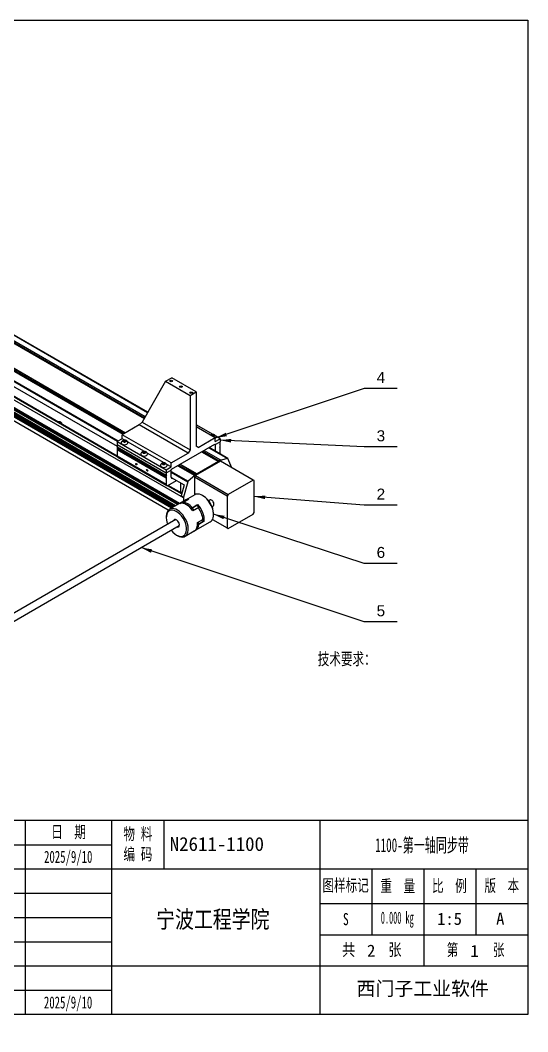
# Model space of a CAD drawing. Header units: millimetres. Extents: x 0 to 415, y 0 to 292.
# Drawn here: x 268.6 to 415, y 0 to 292 of the extents above; entities that cross this region are included whole.
import ezdxf
from ezdxf import colors
from ezdxf.entities.mleader import LeaderData, LeaderLine
from ezdxf.enums import TextEntityAlignment as Align
from ezdxf.math import Vec2, Vec3

# ---------------------------------------------------------------- set-up
doc = ezdxf.new("R2010")
doc.units = ezdxf.units.MM
for name, color, linetype in [('1113-内六角平圆头螺钉-GB', 7, 'Continuous'), ('1114-联轴器COUPLING', 7, 'Continuous'), ('1121-安装板', 7, 'Continuous'), ('1122-轴', 7, 'Continuous'), ('Default', 7, 'Continuous'), ('LHBT10-S1000-1', 7, 'Continuous'), ('WGB10-4', 7, 'Continuous'), ('WGB10-5(B1)', 7, 'Continuous'), ('图框', 7, 'Continuous')]:
    doc.layers.add(name, color=color, linetype=linetype)
doc.styles.add('MtXpl_', font='SimSun.ttf')
doc.styles.add('SEACAD_Arial', font='arial.ttf')

# ---------------------------------------------------------------- blocks, each defined once
blk = doc.blocks.new('_DOT')
at = {"color": 0}
blk.add_line((0, 0), (-1, 0), dxfattribs=at)
at = {"color": 0, "const_width": 0.333}
blk.add_lwpolyline([(-0.1665, 0, 1), (0.1665, 0, 1)], format="xyb", close=True, dxfattribs=at)

msp = doc.modelspace()

# ---------------------------------------------------------------- hatches: boundary and pattern name
at = {"layer": 'Default', "linetype": 'Continuous'}
for points in [[(327.84, 172.93), (325, 171.42), (328.18, 171.93)], [(329.43, 171.15), (326.23, 170.76), (329.38, 170.09)], [(339.27, 154.79), (336.06, 154.51), (339.18, 153.74)], [(327.5, 148.95), (324.32, 149.43), (327.17, 147.94)], [(306.63, 139.26), (303.45, 139.76), (306.29, 138.25)]]:
    msp.add_hatch(color=7, dxfattribs=at).paths.add_polyline_path(points)

# ---------------------------------------------------------------- linework, layer by layer
at = {"layer": '1113-内六角平圆头螺钉-GB', "color": 7, "linetype": 'Continuous'}
for p, q in [((298.32, 170.38), (298.41, 170.58)), ((298.56, 170.24), (298.32, 170.38)), ((298.41, 170.33), (298.41, 170.58)), ((298.74, 170.33), (298.74, 170.63)), ((298.74, 170.63), (298.99, 170.49)), ((298.99, 170.49), (298.9, 170.29)), ((323.82, 172.11), (323.87, 172.21)), ((323.87, 172.09), (323.87, 172.21)), ((324.2, 171.96), (324.2, 172.26)), ((324.2, 172.26), (324.44, 172.12)), ((324.44, 172.12), (324.36, 171.93)), ((303.98, 167.12), (304.07, 167.31)), ((304.22, 166.98), (303.98, 167.12)), ((304.07, 167.07), (304.07, 167.31)), ((304.4, 167.06), (304.4, 167.36)), ((304.4, 167.36), (304.65, 167.22)), ((304.65, 167.22), (304.56, 167.03)), ((309.63, 163.85), (309.72, 164.04)), ((309.88, 163.71), (309.63, 163.85)), ((309.72, 163.8), (309.72, 164.04)), ((310.06, 163.8), (310.06, 164.1)), ((310.06, 164.1), (310.3, 163.96)), ((310.3, 163.96), (310.21, 163.76))]:
    msp.add_line(p, q, dxfattribs=at)
for centre, radius, start, end in [((298.36, 172.01), 1.43, 272.0085, 285.5794), ((298.48, 170.95), 0.681, 264.4014, 293.1865), ((298.51, 171.67), 1.43, 272.0102, 285.5777), ((299.12, 170.7), 0.534, 224.645, 241.7792), ((323.82, 173.64), 1.43, 272.0085, 285.5794), ((323.93, 172.59), 0.681, 286.5372, 293.1865), ((324.58, 172.34), 0.534, 224.645, 241.7792), ((323.97, 173.31), 1.43, 282.165, 285.5777), ((304.02, 168.74), 1.43, 272.0085, 285.5794), ((304.13, 167.69), 0.681, 264.4014, 293.1865), ((304.17, 168.41), 1.43, 272.0102, 285.5777), ((304.78, 167.44), 0.534, 224.645, 241.7792), ((309.67, 165.48), 1.43, 272.0085, 285.5794), ((309.79, 164.42), 0.681, 264.4014, 293.1865), ((309.83, 165.14), 1.43, 272.0102, 285.5777), ((310.44, 164.17), 0.534, 224.645, 241.7792)]:
    msp.add_arc(centre, radius, start, end, dxfattribs=at)
for centre, major_axis, start_param, end_param in [((318.45, 174.89), (-0.95, 0), 2.7908, 3.13973), ((324.11, 172.07), (0.459, 0), 0, 2.689057), ((324.11, 172.07), (0.346, 0), 1.308997, 2.356195), ((298.65, 169.99), (-0.95, 0), 0.000729, 3.13973), ((298.65, 170.44), (0.346, 0), 2.356195, 3.403392), ((298.65, 170.44), (-0.346, 0), 0.261799, 1.308997), ((298.65, 170.44), (0.346, 0), 1.308997, 2.356195), ((298.65, 170.44), (-0.346, 0), 1.308997, 2.356195), ((298.65, 170.44), (0.346, 0), 0.261799, 1.308997), ((298.65, 170.44), (-0.346, 0), 2.356195, 3.403392), ((324.11, 172.07), (0.346, 0), 2.356195, 2.804027), ((324.11, 172.07), (0.346, 0), 0.261799, 1.308997), ((324.11, 172.07), (-0.346, 0), 1.908362, 2.356195), ((324.11, 172.07), (0.459, 0), 5.164924, 6.283185), ((324.11, 172.07), (-0.346, 0), 2.356195, 3.403392), ((324.11, 171.62), (-0.95, 0), 2.410317, 3.13973), ((304.31, 166.72), (-0.95, 0), 0.000729, 3.13973), ((304.31, 167.17), (0.346, 0), 2.356195, 3.403392), ((304.31, 167.17), (-0.346, 0), 0.261799, 1.308997), ((304.31, 167.17), (0.346, 0), 1.308997, 2.356195), ((304.31, 167.17), (-0.346, 0), 1.308997, 2.356195), ((304.31, 167.17), (0.346, 0), 0.261799, 1.308997), ((304.31, 167.17), (-0.346, 0), 2.356195, 3.403392), ((309.97, 163.9), (0.346, 0), 2.356195, 3.403392), ((309.97, 163.9), (-0.346, 0), 0.261799, 1.308997), ((309.97, 163.9), (0.346, 0), 1.308997, 2.356195), ((309.97, 163.9), (-0.346, 0), 1.308997, 2.356195), ((309.97, 163.9), (0.346, 0), 0.261799, 1.308997), ((309.97, 163.9), (-0.346, 0), 2.356195, 3.403392), ((309.97, 163.45), (-0.95, 0), 0.000729, 3.13973)]:
    msp.add_ellipse(centre, major_axis=major_axis, ratio=0.57735, start_param=start_param, end_param=end_param, dxfattribs=at)
for centre in [(298.65, 170.44), (304.31, 167.17), (309.97, 163.9)]:
    msp.add_ellipse(centre, major_axis=(0.459, 0), ratio=0.57735, dxfattribs=at)
for points, knots in [([(319.39, 174.88), (319.4, 174.91), (319.41, 175.01), (319.37, 175.12), (319.33, 175.2)], [0, 0, 0, 0, 0.0411098, 0.2100773, 0.2100773, 0.2100773, 0.2100773]), ([(323.92, 172.39), (323.84, 172.37), (323.73, 172.35), (323.61, 172.29), (323.57, 172.27)], [0, 0, 0, 0, 0.1865637, 0.3180267, 0.3180267, 0.3180267, 0.3180267]), ([(325.05, 171.62), (325.05, 171.64), (325.07, 171.74), (325, 171.93), (324.85, 172.14), (324.64, 172.29), (324.36, 172.39), (324.09, 172.41), (323.96, 172.39), (323.92, 172.39)], [0, 0, 0, 0, 0.04111, 0.210492, 0.36665, 0.530048, 0.720651, 0.942199, 1, 1, 1, 1]), ([(298.47, 170.75), (298.39, 170.74), (298.22, 170.7), (297.97, 170.56), (297.79, 170.34), (297.7, 170.13), (297.71, 170.02), (297.72, 169.99)], [0, 0, 0, 0, 0.186564, 0.462728, 0.695587, 0.917021, 1, 1, 1, 1]), ([(299.6, 169.98), (299.6, 170.01), (299.61, 170.11), (299.54, 170.3), (299.4, 170.5), (299.18, 170.66), (298.9, 170.76), (298.64, 170.78), (298.5, 170.76), (298.47, 170.75)], [0, 0, 0, 0, 0.04111, 0.210492, 0.36665, 0.530048, 0.720651, 0.942199, 1, 1, 1, 1]), ([(304.12, 167.49), (304.04, 167.47), (303.87, 167.43), (303.63, 167.3), (303.44, 167.08), (303.36, 166.87), (303.37, 166.76), (303.37, 166.72)], [0, 0, 0, 0, 0.186564, 0.462728, 0.695587, 0.917021, 1, 1, 1, 1]), ([(305.25, 166.72), (305.26, 166.74), (305.27, 166.84), (305.2, 167.03), (305.05, 167.24), (304.84, 167.39), (304.56, 167.49), (304.3, 167.51), (304.16, 167.49), (304.12, 167.49)], [0, 0, 0, 0, 0.04111, 0.210492, 0.36665, 0.530048, 0.720651, 0.942199, 1, 1, 1, 1]), ([(309.78, 164.22), (309.7, 164.21), (309.53, 164.17), (309.28, 164.03), (309.1, 163.81), (309.02, 163.6), (309.03, 163.49), (309.03, 163.45)], [0, 0, 0, 0, 0.186564, 0.462728, 0.695587, 0.917021, 1, 1, 1, 1]), ([(310.91, 163.45), (310.91, 163.48), (310.93, 163.58), (310.86, 163.77), (310.71, 163.97), (310.5, 164.13), (310.22, 164.23), (309.95, 164.24), (309.81, 164.23), (309.78, 164.22)], [0, 0, 0, 0, 0.04111, 0.210492, 0.36665, 0.530048, 0.720651, 0.942199, 1, 1, 1, 1])]:
    msp.add_open_spline(points, degree=3, knots=knots, dxfattribs=at)
at = {"layer": '1114-联轴器COUPLING', "color": 7, "linetype": 'Continuous'}
for p, q in [((318.89, 155.02), (316.24, 153.49)), ((321.39, 154.65), (321.14, 154.8)), ((315.84, 153.26), (311.62, 150.82)), ((314.64, 152.51), (316.22, 153.42)), ((316.35, 153.48), (314.98, 152.69)), ((316.36, 153.48), (315, 152.7)), ((316.84, 153.53), (315.48, 152.74)), ((317.2, 153.7), (315.62, 152.79)), ((315.71, 152.67), (315.62, 152.61)), ((319.53, 151.97), (318.17, 151.19)), ((318.21, 151.29), (319.79, 152.21)), ((318.13, 151.29), (318.04, 151.23)), ((319.97, 151.26), (318.38, 150.35)), ((320.01, 151.38), (318.65, 150.59)), ((320.05, 151.19), (320.02, 151.18)), ((324.32, 149.29), (324.32, 149.58)), ((310.69, 148.76), (310.69, 148.47)), ((319.16, 144.79), (323.39, 147.23)), ((319.68, 147.01), (321.26, 147.92)), ((319.96, 146.42), (320.05, 146.47)), ((321.36, 147.91), (319.99, 147.12)), ((321.36, 147.27), (319.99, 146.48)), ((321.33, 147.21), (320.06, 146.48)), ((321.66, 147.39), (320.08, 146.47)), ((321.25, 148.09), (321.24, 148.08)), ((313.62, 143.4), (313.87, 143.25)), ((316.12, 143.03), (318.76, 144.56))]:
    msp.add_line(p, q, dxfattribs=at)
msp.add_arc((308.95, 148.77), 7.79, 30.8994, 31.1084, dxfattribs=at)
for centre, major_axis, start_param, end_param in [((321.14, 151.12), (2.25, -3.9), 0, 3.141593), ((316.51, 148.45), (-2.25, 3.9), 4.869469, 6.126106), ((315.06, 152.55), (0.08, -0.139), 2.96706, 3.557369), ((318.05, 151.73), (2.25, -3.9), 4.161605, 4.186573), ((316.82, 148.63), (-2.25, 3.9), 5.934119, 6.108652), ((315.52, 152.59), (-0.08, 0.139), 4.537856, 5.934119), ((316.91, 148.69), (-2.25, 3.9), 5.078908, 5.916666), ((313.35, 151.34), (2.25, -3.9), 1.528905, 1.563386), ((315.62, 152.65), (-0.08, 0.139), 4.537856, 5.34381), ((313.44, 151.4), (2.25, -3.9), 1.504754, 1.563386), ((318.09, 149.37), (2.25, -3.9), 2.984513, 3.141593), ((318.49, 149.6), (2.25, -3.9), 2.775073, 3.23046), ((316.43, 153.34), (0.08, -0.139), 2.96706, 3.141593), ((318.19, 149.42), (-2.25, 3.9), 5.934119, 6.108652), ((316.89, 153.38), (-0.08, 0.139), 5.587769, 5.934119), ((319.48, 151.88), (-0.08, 0.139), 5.061455, 5.651764), ((321.96, 148.27), (2.25, -3.9), 3.175091, 3.245688), ((318.19, 149.42), (-2.25, 3.9), 4.886922, 5.061455), ((318.49, 149.6), (-2.25, 3.9), 3.822271, 5.078908), ((321.39, 151.27), (2.07, -3.59), 0.785398, 2.356194), ((313.62, 146.78), (-2.07, 3.59), 0, 1.326838), ((313.87, 146.93), (-2.25, 3.9), 0, 0.785398), ((313.62, 146.78), (-2.07, 3.59), 1.814755, 6.283185), ((313.87, 146.93), (-2.25, 3.9), 2.356194, 6.283185), ((320.29, 147.34), (-2.25, 3.9), 0.00741, 0.110957), ((318.12, 151.09), (0.08, -0.139), 1.919862, 3.316126), ((318.21, 151.15), (0.08, -0.139), 2.510171, 3.141593), ((316.82, 148.63), (-2.25, 3.9), 4.886922, 5.061455), ((318.58, 150.52), (-0.08, 0.139), 4.396683, 4.886922), ((318.09, 149.37), (2.25, -3.9), 0.890118, 1.727876), ((319.95, 151.31), (0.08, -0.139), 0.349066, 1.745329), ((313.62, 146.78), (0.6, -1.04), 0, 3.727278), ((316.51, 148.45), (-2.25, 3.9), 3.141593, 4.031711), ((316.91, 148.69), (-2.25, 3.9), 3.052726, 3.822271), ((319.09, 150.44), (2.25, -3.9), -0.593743, -0.531009), ((319.88, 146.56), (-0.08, 0.139), 2.443461, 3.839724), ((319.88, 147.18), (0.08, -0.139), 0.872665, 1.303606), ((316.82, 148.63), (2.25, -3.9), 0.698132, 0.872665), ((319.97, 146.61), (-0.08, 0.139), 3.141593, 3.249415), ((321.24, 147.96), (0.08, -0.139), 0.872665, 2.268928), ((321.24, 147.35), (0.08, -0.139), 0.107823, 0.698132), ((318.19, 149.42), (2.25, -3.9), 0.698132, 0.872665), ((320.73, 151.44), (2.25, -3.9), -0.584656, -0.4901), ((313.62, 146.78), (0.6, -1.04), 5.6975, 6.283185)]:
    msp.add_ellipse(centre, major_axis=major_axis, ratio=0.57735, start_param=start_param, end_param=end_param, dxfattribs=at)
for points in [[(316.22, 153.42), (316.23, 153.41), (316.23, 153.39)], [(318.19, 151.29), (318.2, 151.29), (318.21, 151.29)], [(320.08, 146.47), (320.07, 146.48), (320.06, 146.48)]]:
    msp.add_open_spline(points, degree=2, dxfattribs=at)
at = {"layer": '1121-安装板', "color": 7, "linetype": 'Continuous'}
for p, q in [((310.5, 187.77), (303.71, 176.01)), ((310.5, 187.77), (312.27, 188.79)), ((310.5, 187.77), (317.57, 183.68)), ((319.34, 184.7), (312.27, 188.79)), ((317.57, 183.68), (319.34, 184.7)), ((319.34, 184.7), (319.34, 169.03)), ((317.57, 183.68), (317.57, 168.01)), ((302.86, 175.19), (303.71, 176.01)), ((303.71, 176.01), (317.57, 168.01)), ((302.86, 175.19), (297.95, 172.35)), ((297.95, 171.21), (297.95, 172.35)), ((312.09, 164.19), (297.95, 172.35)), ((317, 167.03), (302.86, 175.19)), ((324.2, 172.39), (319.34, 175.19)), ((319.34, 174.7), (324.82, 171.54)), ((297.95, 171.21), (296.53, 170.39)), ((296.53, 170.39), (296.53, 169.5)), ((296.53, 170.39), (310.68, 162.23)), ((296.53, 169.5), (310.68, 161.33)), ((298.74, 170.75), (297.95, 171.21)), ((304.4, 167.49), (299.53, 170.3)), ((312.23, 162.39), (324.68, 169.58)), ((319.9, 168.7), (324.82, 171.54)), ((324.68, 169.58), (324.82, 169.5)), ((324.82, 170.39), (324.82, 171.54)), ((324.82, 170.39), (326.23, 171.21)), ((324.82, 169.5), (326.23, 170.31)), ((326.23, 171.21), (324.99, 171.93)), ((326.23, 171.21), (326.23, 170.31)), ((310.05, 164.22), (305.19, 167.03)), ((312.09, 164.19), (317, 167.03)), ((317.57, 168.01), (317, 167.03)), ((319.9, 168.7), (319.34, 169.03)), ((312.09, 163.05), (310.84, 163.77)), ((312.09, 163.05), (312.09, 164.19)), ((310.68, 162.23), (312.09, 163.05)), ((310.68, 162.23), (310.68, 161.33)), ((310.68, 161.33), (312.09, 162.15)), ((312.09, 162.15), (312.23, 162.39))]:
    msp.add_line(p, q, dxfattribs=at)
for centre in [(312.09, 187.87), (314.92, 186.23), (317.9, 184.51)]:
    msp.add_ellipse(centre, major_axis=(0.413, 0), ratio=0.57735, dxfattribs=at)
at = {"layer": '1122-轴', "color": 7, "linetype": 'Continuous'}
for p, q in [((313.45, 147.84), (265.08, 119.91)), ((266.08, 118.18), (314.45, 146.11))]:
    msp.add_line(p, q, dxfattribs=at)
at = {"layer": 'Default', "color": 7, "linetype": 'Continuous'}
for p, q in [((270, 61), (270, 5)), ((310, 61), (310, 47)), ((235, 54), (295, 54)), ((235, 47), (415, 47)), ((385, 47), (385, 19)), ((235, 40), (295, 40)), ((355, 28), (415, 28))]:
    msp.add_line(p, q, dxfattribs=at)
for points in [[(367.81, 185.71), (325, 171.42)], [(377.34, 185.71), (367.81, 185.71)], [(367.81, 168.87), (326.23, 170.76)], [(377.34, 168.87), (367.81, 168.87)], [(367.81, 152.03), (336.06, 154.51)], [(377.34, 152.03), (367.81, 152.03)], [(367.81, 135.2), (324.32, 149.43)], [(367.81, 118.36), (303.45, 139.76)], [(377.34, 135.2), (367.81, 135.2)], [(377.34, 118.36), (367.81, 118.36)]]:
    msp.add_lwpolyline(points, dxfattribs=at)
at = {"layer": 'LHBT10-S1000-1', "color": 7, "linetype": 'Continuous'}
for p, q in [((154.09, 263.7), (304.28, 176.99)), ((154.21, 263.85), (304.37, 177.16)), ((154.25, 263.96), (304.43, 177.25)), ((154.68, 264.2), (304.64, 177.62)), ((156.7, 264.61), (305.32, 178.8)), ((305.34, 178.83), (156.77, 264.6)), ((147.34, 259.97), (298.52, 172.69)), ((147.77, 260.22), (298.95, 172.93)), ((147.93, 260.15), (298.97, 172.94)), ((145.22, 257.88), (296.64, 170.46)), ((145.32, 258.03), (296.82, 170.56)), ((147.21, 259.71), (298.23, 172.52)), ((147.29, 259.84), (298.38, 172.6)), ((145.42, 256.24), (296.53, 169)), ((315.62, 154.15), (143.94, 253.27)), ((296.56, 165.97), (144.86, 253.55)), ((296.53, 166.15), (145, 253.64)), ((296.53, 166.18), (145.05, 253.64)), ((314.52, 152.5), (144.5, 250.66)), ((313.95, 152.17), (144.5, 250)), ((313.39, 151.85), (144.5, 249.35)), ((313.25, 151.76), (144.5, 249.19)), ((313.03, 151.64), (144.5, 248.94)), ((312.89, 151.56), (144.5, 248.78)), ((312.68, 151.44), (144.5, 248.53)), ((312.54, 151.36), (144.5, 248.37)), ((313.32, 151.8), (144.58, 249.23)), ((312.96, 151.6), (144.58, 248.82)), ((312.61, 151.4), (144.58, 248.41)), ((314.17, 152.29), (144.72, 250.13)), ((314.41, 152.44), (145.14, 250.17)), ((311.26, 150.54), (143.94, 247.15)), ((312.33, 151.23), (144.5, 248.12)), ((312.19, 151.15), (144.5, 247.96)), ((312.26, 151.19), (144.58, 248)), ((320.9, 167.4), (325.77, 164.58)), ((321.09, 167.51), (325.9, 164.73)), ((321.2, 167.57), (325.94, 164.84)), ((321.62, 167.82), (326.36, 165.08)), ((322.99, 168.6), (328.39, 165.49)), ((328.45, 165.48), (323.02, 168.62)), ((314.29, 163.58), (319.03, 160.85)), ((314.72, 163.83), (319.45, 161.09)), ((314.74, 163.84), (319.62, 161.02)), ((325.77, 164.58), (319.62, 161.02)), ((325.94, 164.84), (325.9, 164.73)), ((326.36, 165.08), (325.94, 164.84)), ((326.41, 165.01), (326.36, 165.08)), ((326.39, 165.05), (326.5, 164.98)), ((328.39, 165.49), (326.5, 164.98)), ((329.58, 162.83), (328.48, 165.44)), ((312.09, 161.75), (317, 158.91)), ((312.09, 161.54), (316.91, 158.76)), ((314, 163.41), (318.89, 160.59)), ((314.15, 163.5), (318.98, 160.71)), ((319.03, 160.85), (318.98, 160.71)), ((319.45, 161.09), (319.03, 160.85)), ((319.49, 161.03), (319.45, 161.09)), ((315.14, 155.41), (311.17, 157.7)), ((315.15, 155.44), (311.2, 157.71)), ((312.1, 160.01), (315.83, 157.86)), ((314.81, 158.45), (314.81, 155.88)), ((315.83, 157.86), (314.94, 154.72)), ((316.91, 158.76), (315.65, 154.31)), ((318.89, 160.59), (317, 158.91)), ((315.1, 155.27), (311, 157.63)), ((314.81, 155.88), (315.21, 155.65)), ((315.65, 154.31), (314.94, 154.72)), ((315.62, 154.15), (315.62, 153.14))]:
    msp.add_line(p, q, dxfattribs=at)
for centre, major_axis, start_param, end_param in [((279.56, 175.54), (-1, 0), 2.928321, 4.92566), ((325.77, 164.74), (0.1, 0.173), 3.926991, 4.974188), ((326.54, 165.16), (0.1, 0.173), 2.879793, 3.665191), ((328.35, 165.31), (-0.1, -0.173), 2.728235, 3.665191), ((318.85, 160.72), (0.1, 0.173), 4.18879, 4.974188), ((319.62, 161.19), (0.1, 0.173), 2.879793, 3.926991), ((317.04, 158.78), (0.1, 0.173), 1.047198, 1.984154), ((315.98, 154.35), (-0.25, -0.433), 5.125747, 5.497787)]:
    msp.add_ellipse(centre, major_axis=major_axis, ratio=0.57735, start_param=start_param, end_param=end_param, dxfattribs=at)
at = {"layer": 'WGB10-4', "color": 7, "linetype": 'Continuous'}
for p, q in [((296.53, 169.5), (310.68, 161.33)), ((296.53, 169.5), (296.53, 168.76)), ((324.82, 169.5), (326.23, 170.31)), ((324.82, 169.5), (324.82, 167.58)), ((326.16, 169.46), (326.23, 169.58)), ((326.23, 169.41), (326.16, 169.46)), ((326.23, 169.58), (326.23, 170.31)), ((326.23, 169.25), (326.23, 169.41)), ((310.68, 160.6), (296.53, 168.76)), ((296.6, 168.72), (296.53, 168.6)), ((310.68, 160.43), (296.53, 168.6)), ((296.53, 168.6), (296.53, 168.44)), ((310.68, 160.27), (296.53, 168.44)), ((296.6, 168.39), (296.53, 168.27)), ((310.68, 160.11), (296.53, 168.27)), ((296.53, 168.27), (296.53, 168.11)), ((310.68, 159.94), (296.53, 168.11)), ((296.6, 168.07), (296.53, 167.95)), ((310.68, 159.78), (296.53, 167.95)), ((296.53, 167.95), (296.53, 166.15)), ((326.16, 169.13), (326.23, 169.25)), ((326.23, 169.09), (326.16, 169.13)), ((326.16, 168.8), (326.23, 168.92)), ((326.23, 168.76), (326.16, 168.8)), ((326.23, 168.92), (326.23, 169.09)), ((326.23, 166.97), (326.23, 168.76)), ((310.68, 157.98), (296.53, 166.15)), ((296.68, 165.83), (310.82, 157.66)), ((310.68, 161.33), (312.09, 162.15)), ((310.68, 161.33), (310.68, 160.6)), ((312.09, 160.11), (312.09, 162.15)), ((310.68, 160.6), (310.75, 160.56)), ((310.75, 160.56), (310.68, 160.43)), ((310.68, 160.43), (310.68, 160.27)), ((310.68, 160.27), (310.75, 160.23)), ((310.75, 160.23), (310.68, 160.11)), ((310.68, 160.11), (310.68, 159.94)), ((310.68, 159.94), (310.75, 159.9)), ((310.75, 159.9), (310.68, 159.78)), ((310.68, 159.78), (310.68, 157.98)), ((311.17, 157.7), (313.64, 159.12))]:
    msp.add_line(p, q, dxfattribs=at)
for centre, major_axis, start_param, end_param in [((325.74, 166.68), (-0.35, -0.606), 2.044589, 2.356194), ((297.03, 166.43), (0.35, 0.606), 2.356194, 3.141593), ((311.17, 158.27), (0.35, 0.606), 2.356194, 3.926991), ((312.58, 160.39), (0.35, 0.606), 2.356194, 3.752842)]:
    msp.add_ellipse(centre, major_axis=major_axis, ratio=0.57735, start_param=start_param, end_param=end_param, dxfattribs=at)
for centre in [(302.05, 163.86), (305.16, 162.07)]:
    msp.add_ellipse(centre, major_axis=(-0.125, 0.217), ratio=0.57735, dxfattribs=at)
at = {"layer": 'WGB10-5(B1)', "color": 7, "linetype": 'Continuous'}
for p, q in [((326.3, 164.72), (319.09, 160.56)), ((335.78, 159.25), (326.3, 164.72)), ((318.81, 160.07), (319.09, 160.56)), ((328.28, 154.6), (318.81, 160.07)), ((318.81, 160.07), (318.81, 154.97)), ((319.09, 160.56), (328.57, 155.09)), ((335.78, 159.25), (328.57, 155.09)), ((336.06, 159.09), (335.78, 159.25)), ((336.06, 149.94), (336.06, 159.09)), ((328.57, 155.09), (328.28, 154.6)), ((323.26, 153.5), (322.9, 153.3)), ((328.28, 154.6), (328.28, 145.45)), ((323.9, 151.57), (324.26, 151.77)), ((328.57, 145.29), (335.78, 149.45)), ((335.78, 149.45), (336.06, 149.94)), ((324.02, 147.91), (328.28, 145.45)), ((328.28, 145.45), (328.57, 145.29))]:
    msp.add_line(p, q, dxfattribs=at)
msp.add_ellipse((323.76, 152.64), major_axis=(0.5, -0.866), ratio=0.57735, start_param=0, end_param=3.141593, dxfattribs=at)
at = {"layer": '图框', "color": 7, "linetype": 'Continuous'}
for p, q in [((25, 292), (415, 292)), ((415, 292), (415, 5)), ((415, 61), (235, 61)), ((295, 5), (295, 61)), ((355, 61), (355, 5)), ((355, 47), (415, 47)), ((370, 47), (370, 28)), ((400, 47), (400, 28)), ((355, 37), (415, 37)), ((235, 33), (295, 33)), ((235, 26), (295, 26)), ((235, 19), (415, 19)), ((235, 12), (295, 12)), ((415, 5), (25, 5))]:
    msp.add_line(p, q, dxfattribs=at)

# ---------------------------------------------------------------- texts
at = {"layer": 'Default', "color": 7, "linetype": 'Continuous', "style": 'SEACAD_Arial'}
for s, p in [('4', (371.39, 190.47)), ('3', (371.39, 173.63)), ('2', (371.39, 156.8)), ('6', (371.39, 139.96)), ('5', (371.39, 123.12))]:
    msp.add_text(s, height=3.17, dxfattribs=at).set_placement(p, align=Align.TOP_LEFT)
at = {"layer": 'Default', "color": 7, "style": 'MtXpl_', "width": 0.7}
msp.add_text('技术要求：', height=3.5, dxfattribs=at).set_placement((354.4, 105.88))
at = {"layer": '图框', "char_height": 3.5, "attachment_point": 5, "style": 'SEACAD_Arial'}
for s, insert, width in [('{\\f宋体|b0||i0||c0|p34;\\C7;\\H3.5;\\W0.7;日  期}', (282.5, 57.51), 25.047), ('{\\f宋体|b0||i0||c0|p34;\\C7;\\H3.5;\\W0.7;物 料\\P}{\\f宋体|b0||i0||c0|p34;\\C7;\\H3.5;\\W0.7;编 码\\P}', (302.5, 54.03), 14.9705), ('{\\f宋体|b0||i0||c0|p34;\\C7;\\H3.5;\\W0.7;图样标记}', (362.44, 42.09), 14.8301), ('{\\f宋体|b0||i0||c0|p34;\\C7;\\H3.5;\\W0.7;重  量}', (377.5, 41.97), 14.9096), ('{\\f宋体|b0||i0||c0|p34;\\C7;\\H3.5;\\W0.7;比  例}', (392.39, 41.94), 14.9537), ('{\\f宋体|b0||i0||c0|p34;\\C7;\\H3.5;\\W0.7;版  本}', (407.5, 42), 15.0267), ('{\\f宋体|b0||i0||c0|p34;\\C7;\\H3.5;\\W0.7;S}', (362.5, 32.5), 14.9993), ('{\\f宋体|b0||i0||c0|p34;\\C7;\\H3.5;\\W0.8;共     张}', (370, 23.5), 29.9997), ('{\\f宋体|b0||i0||c0|p34;\\C7;\\H3.5;\\W0.7;第      张}', (399.95, 23.47), 29.9038)]:
    msp.add_mtext(s, dxfattribs=dict(at, insert=insert, width=width))
at = {"layer": '图框', "insert": (384.68, 12.26), "char_height": 4, "width": 65.8074, "attachment_point": 5}
msp.add_mtext('{\\f宋体|b1||i0||c0|p34;\\C7;\\H4.;\\W1.;西门子工业软件}', dxfattribs=at)

# ---------------------------------------------------------------- leaders
at = {"layer": '图框', "color": 7, "linetype": 'Continuous'}
ml = msp.add_multileader_mtext('Standard', dxfattribs=at)
ml.set_content('{\\pxsm0.9;\\f宋体|b0||i0||c0|p34;\\W0.5846099136;1100-第一轴同步带\\P}', color=7)
ml.set_leader_properties()
ml.set_arrow_properties(name='DOT')
ml.build(insert=Vec2(0, 0))
ml.multileader.update_dxf_attribs({"leader_type": 0, "dogleg_length": 0})
ctx = ml.context
ctx.base_point, ctx.landing_gap_size = Vec3(368.56, 53.57), 1.4
ctx.text_align_type = 1
notes = []
notes.append((ctx, [(0, (0, 0, 0), (0, 0), (1, 0), 1, [])]))
ctx.mtext.insert, ctx.mtext.alignment = Vec3(384.5, 55.88), 2
ml = msp.add_multileader_mtext('Standard', dxfattribs=at)
ml.set_content('{\\pxsm0.9;\\f宋体|b0||i0||c0|p34;\\W1.;N2611-1100\\P}', color=7)
ml.set_leader_properties()
ml.set_arrow_properties(name='DOT')
ml.build(insert=Vec2(0, 0))
ml.multileader.update_dxf_attribs({"leader_type": 0, "dogleg_length": 0})
ctx = ml.context
ctx.base_point, ctx.landing_gap_size = Vec3(309.15, 54.2), 1.4
ctx.text_align_type = 1
notes.append((ctx, [(0, (0, 0, 0), (0, 0), (1, 0), 1, [])]))
ctx.mtext.insert, ctx.mtext.alignment = Vec3(325.28, 56.2), 2
ml = msp.add_multileader_mtext('Standard', dxfattribs=at)
ml.set_content('{\\pxsm0.9;\\f宋体|b0||i0||c0|p34;\\W0.6507936508;2025/9/10\\P}', color=7)
ml.set_leader_properties()
ml.set_arrow_properties(name='DOT')
ml.build(insert=Vec2(0, 0))
ml.multileader.update_dxf_attribs({"leader_type": 0, "dogleg_length": 0, "arrow_head_size": 3.5})
ctx = ml.context
ctx.base_point, ctx.char_height, ctx.arrow_head_size, ctx.landing_gap_size = Vec3(273.23, 50.33), 3.5, 3.5, 1.23
ctx.text_align_type = 1
notes.append((ctx, [(0, (0, 0, 0), (0, 0), (1, 0), 1, [])]))
ctx.mtext.insert, ctx.mtext.alignment = Vec3(282.4, 52.26), 2
ml = msp.add_multileader_mtext('Standard', dxfattribs=at)
ml.set_content('{\\pxsm0.9;\\f宋体|b0||i0||c0|p34;\\W0.7996880969;宁波工程学院\\P}', color=7)
ml.set_leader_properties()
ml.set_arrow_properties(name='DOT')
ml.build(insert=Vec2(0, 0))
ml.multileader.update_dxf_attribs({"leader_type": 0, "dogleg_length": 0, "arrow_head_size": 5})
ctx = ml.context
ctx.base_point, ctx.char_height, ctx.arrow_head_size, ctx.landing_gap_size = Vec3(305.38, 32.12), 5, 5, 1.75
ctx.text_align_type = 1
notes.append((ctx, [(0, (0, 0, 0), (0, 0), (1, 0), 1, [])]))
ctx.mtext.insert, ctx.mtext.alignment = Vec3(324.11, 34.97), 2
ml = msp.add_multileader_mtext('Standard', dxfattribs=at)
ml.set_content('{\\pxsm0.9;\\f宋体|b0||i0||c0|p34;\\W0.4338673331;0.000 kg\\P}', color=7)
ml.set_leader_properties()
ml.set_arrow_properties(name='DOT')
ml.build(insert=Vec2(0, 0))
ml.multileader.update_dxf_attribs({"leader_type": 0, "dogleg_length": 0, "arrow_head_size": 3.5})
ctx = ml.context
ctx.base_point, ctx.char_height, ctx.arrow_head_size, ctx.landing_gap_size = Vec3(371.1, 32.59), 3.5, 3.5, 1.23
ctx.text_align_type = 1
notes.append((ctx, [(0, (0, 0, 0), (0, 0), (1, 0), 1, [])]))
ctx.mtext.insert, ctx.mtext.alignment = Vec3(377.35, 34.68), 2
ml = msp.add_multileader_mtext('Standard', dxfattribs=at)
ml.set_content('{\\pxsm0.9;\\f宋体|b0||i0||c0|p34;\\W1.;A\\P}', color=7)
ml.set_leader_properties()
ml.set_arrow_properties(name='DOT')
ml.build(insert=Vec2(0, 0))
ml.multileader.update_dxf_attribs({"leader_type": 0, "dogleg_length": 0, "arrow_head_size": 3.5})
ctx = ml.context
ctx.base_point, ctx.char_height, ctx.arrow_head_size, ctx.landing_gap_size = Vec3(403.89, 32.67), 3.5, 3.5, 1.23
ctx.text_align_type = 1
notes.append((ctx, [(0, (0, 0, 0), (0, 0), (1, 0), 1, [])]))
ctx.mtext.insert, ctx.mtext.alignment = Vec3(407.07, 34.42), 2
ml = msp.add_multileader_mtext('Standard', dxfattribs=at)
ml.set_content('{\\pxsm0.9;\\f宋体|b0||i0||c0|p34;\\W1.;1:5\\P}', color=7)
ml.set_leader_properties()
ml.set_arrow_properties(name='DOT')
ml.build(insert=Vec2(0, 0))
ml.multileader.update_dxf_attribs({"leader_type": 0, "dogleg_length": 0, "arrow_head_size": 3.5})
ctx = ml.context
ctx.base_point, ctx.char_height, ctx.arrow_head_size, ctx.landing_gap_size = Vec3(387.12, 32.61), 3.5, 3.5, 1.23
ctx.text_align_type = 1
notes.append((ctx, [(0, (0, 0, 0), (0, 0), (1, 0), 1, [])]))
ctx.mtext.insert, ctx.mtext.alignment = Vec3(392.43, 34.36), 2
ml = msp.add_multileader_mtext('Standard', dxfattribs=at)
ml.set_content('{\\pxsm0.9;\\f宋体|b0||i0||c0|p34;\\W1.;2\\P}', color=7)
ml.set_leader_properties()
ml.set_arrow_properties(name='DOT')
ml.build(insert=Vec2(0, 0))
ml.multileader.update_dxf_attribs({"leader_type": 0, "dogleg_length": 0, "arrow_head_size": 3.5})
ctx = ml.context
ctx.base_point, ctx.char_height, ctx.arrow_head_size, ctx.landing_gap_size = Vec3(367.07, 23.4), 3.5, 3.5, 1.23
ctx.text_align_type = 2
notes.append((ctx, [(0, (0, 0, 0), (0, 0), (1, 0), 1, [])]))
ctx.mtext.insert, ctx.mtext.alignment = Vec3(371.01, 25.15), 3
ml = msp.add_multileader_mtext('Standard', dxfattribs=at)
ml.set_content('{\\pxsm0.9;\\f宋体|b0||i0||c0|p34;\\W1.;1\\P}', color=7)
ml.set_leader_properties()
ml.set_arrow_properties(name='DOT')
ml.build(insert=Vec2(0, 0))
ml.multileader.update_dxf_attribs({"leader_type": 0, "dogleg_length": 0, "arrow_head_size": 3.5})
ctx = ml.context
ctx.base_point, ctx.char_height, ctx.arrow_head_size, ctx.landing_gap_size = Vec3(396.93, 23.33), 3.5, 3.5, 1.23
ctx.text_align_type = 1
notes.append((ctx, [(0, (0, 0, 0), (0, 0), (1, 0), 1, [])]))
ctx.mtext.insert, ctx.mtext.alignment = Vec3(399.64, 25.08), 2
ml = msp.add_multileader_mtext('Standard', dxfattribs=at)
ml.set_content('{\\pxsm0.9;\\f宋体|b0||i0||c0|p34;\\W0.6507936508;2025/9/10\\P}', color=7)
ml.set_leader_properties()
ml.set_arrow_properties(name='DOT')
ml.build(insert=Vec2(0, 0))
ml.multileader.update_dxf_attribs({"leader_type": 0, "dogleg_length": 0, "arrow_head_size": 3.5})
ctx = ml.context
ctx.base_point, ctx.char_height, ctx.arrow_head_size, ctx.landing_gap_size = Vec3(273.2, 8.29), 3.5, 3.5, 1.23
ctx.text_align_type = 1
notes.append((ctx, [(0, (0, 0, 0), (0, 0), (1, 0), 1, [])]))
ctx.mtext.insert, ctx.mtext.alignment = Vec3(282.36, 10.22), 2
for ctx, leaders in notes:
    for number, flags, end, landing, length, lines in leaders:
        leader = LeaderData()
        leader.index, (leader.has_last_leader_line, leader.has_dogleg_vector, leader.attachment_direction) = number, flags
        leader.last_leader_point, leader.dogleg_vector, leader.dogleg_length = Vec3(end), Vec3(landing), length
        for number, points, colour, breaks in lines:
            line = LeaderLine()
            line.index, line.vertices, line.color, line.breaks = number, Vec3.list(points), colors.encode_raw_color(colour), breaks
            leader.lines.append(line)
        ctx.leaders.append(leader)

doc.saveas('drawing.dxf')
